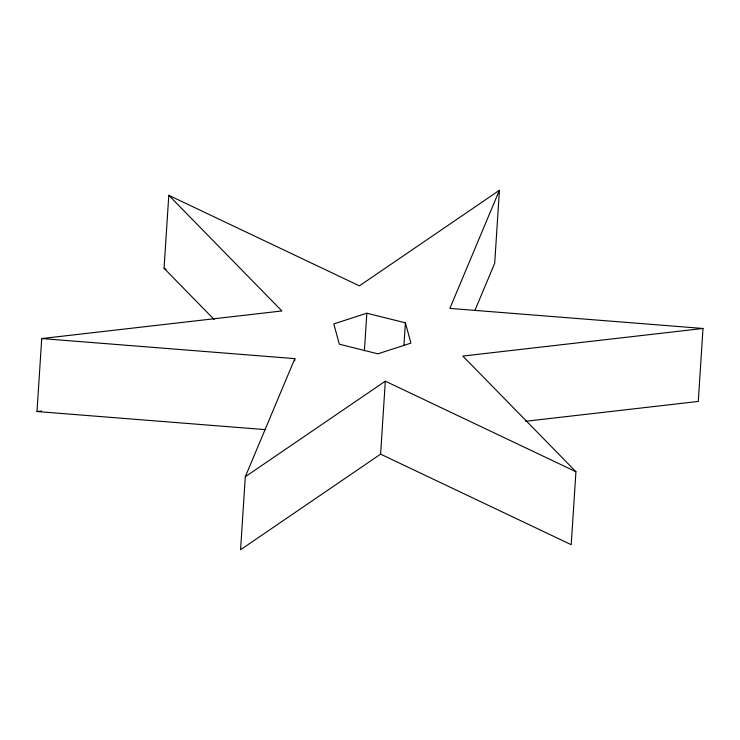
<?xml version="1.0" encoding="UTF-8"?>
<svg xmlns="http://www.w3.org/2000/svg" width="740" height="740" viewBox="0 0 740 740"><rect width="100%" height="100%" fill="white"/><g stroke="black" fill="none" stroke-linecap="round" stroke-linejoin="round"><path stroke-width="1.11" d="M264.818 429.589L37 411.532L41.718 338.559L281.894 310.966L168.785 195.314L164.067 268.287L214.156 319.504M41.718 338.559L294.844 358.623L245.301 476.754L240.574 549.727L380.601 454.147L385.318 381.174L575.933 471.713L571.215 544.686L380.601 454.147M294.696 360.907L294.844 358.623M364.404 350.825L366.837 313.205L405.391 322.816L410.913 343.12L377.881 353.822L339.327 344.211L333.805 323.907L366.837 313.205M403.92 345.617L405.391 322.816M168.785 195.314L359.4 285.853L499.426 190.273L494.699 263.246L475.062 310.069M499.426 190.273L449.874 308.404L703 328.468L698.283 401.441L525.585 421.282M245.301 476.754L385.318 381.174M703 328.468L462.833 356.06L575.933 471.713M37 411.532L41.579 411.005M164.067 268.287L166.149 269.277"/></g></svg>
